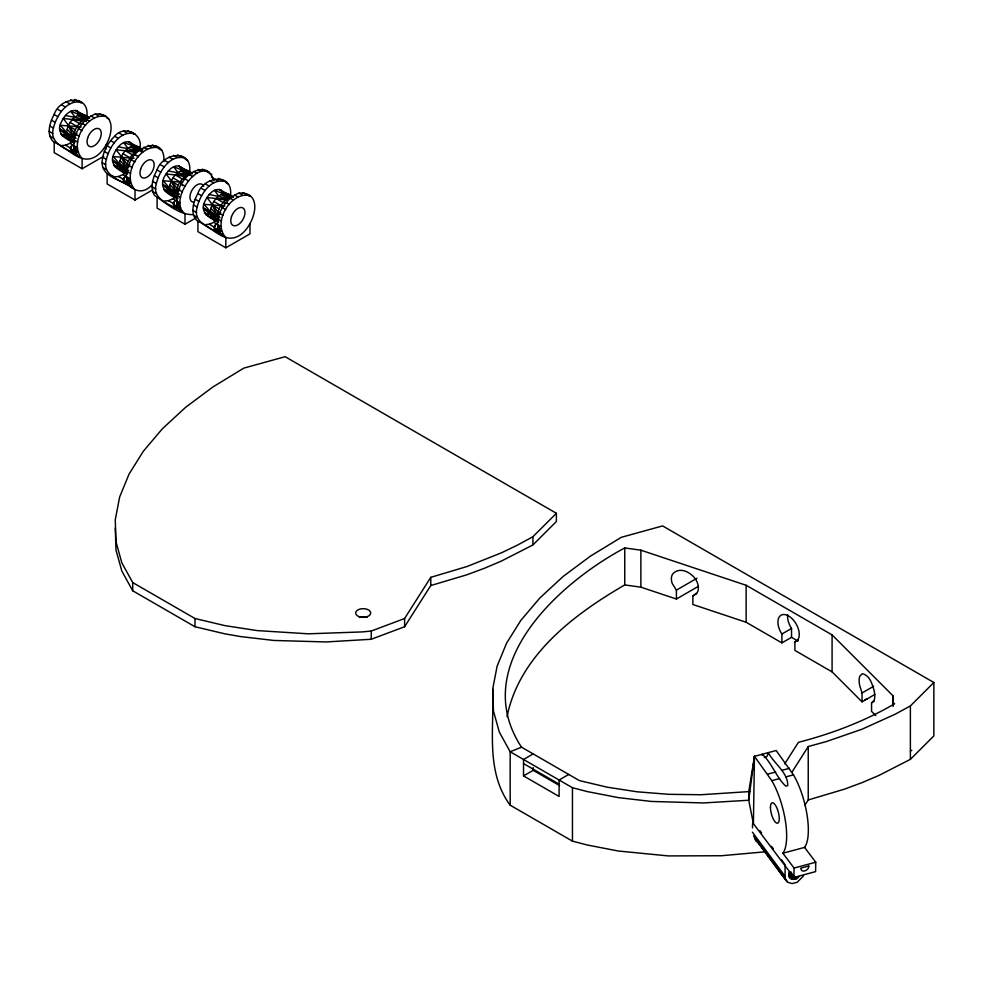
<?xml version="1.0" encoding="UTF-8"?>
<svg xmlns="http://www.w3.org/2000/svg" width="983" height="983" viewBox="0 0 983 983"><rect width="100%" height="100%" fill="white"/><g stroke="black" fill="none" stroke-linecap="round" stroke-linejoin="round"><path stroke-width="1.47" d="M753.396 823.631L754.465 756.345L776.152 750.52L793.478 774.837A45.611 15.372 75.1 0 1 804.573 847.395L815.743 862.226L815.595 871.626L793.908 877.463L753.396 823.631L748.727 800.248L748.727 792.028L754.465 756.345L771.79 780.662A45.611 15.372 75.1 0 1 782.886 853.232L794.055 868.05L793.908 877.463L791.082 872.056M752.486 827.932L752.585 823.693M803.48 875.964L797.262 882.23L792.052 883.594L787.592 882.206L785.085 878.421L785.061 864.635L781.46 859.781M163.891 161.679C165.697 133.885 132.164 146.811 128.994 165.685C119.41 181.019 137.325 200.544 151.529 185.357M78.837 156.629C65.947 143.272 80.422 119.508 95.29 114.053C122.371 112.369 109.555 150.055 94.184 157.292C79.488 164.874 67.139 146.713 54.2 142.375C45.648 135.519 49.703 122.642 54.126 114.507C60.233 96.162 90.977 93.68 86.639 117.751M77.153 154.687C66.586 148.998 48.572 143.665 53.438 128.06C56.387 115.687 67.311 98.398 82.031 102.625M103.719 156.285L82.117 168.757L82.117 158.484C68.319 144.022 86.836 112.001 106.225 116.596M131.747 187.913C122.678 179.582 102.306 178.07 102.072 162.637C102.441 152.586 107.454 143.088 114.704 136.244C124.091 124.263 144.39 134.364 139.549 149.047M130.063 185.984C119.496 180.282 101.482 174.962 106.361 159.344C109.31 146.971 120.233 129.695 134.954 133.921M152.832 189.768L135.027 200.053L135.027 189.78C121.241 175.306 139.746 143.285 159.135 147.892M192.668 214.638C178.328 214.749 166.004 202.867 154.38 195.322C149.785 187.298 152.979 177.518 157.022 169.973C162.785 152.635 192.435 148.47 189.67 171.865M182.666 211.664C172 204.992 151.21 200.421 156.334 183.526C159.283 171.153 170.206 153.864 184.927 158.091M196.453 217.624L185.001 224.222L185.001 213.95C166.274 200.495 203.923 150.104 213.852 180.725M222.551 235.662C209.662 222.318 224.136 198.541 239.016 193.098C266.098 191.402 253.282 229.088 237.911 236.325C223.215 243.919 210.866 225.746 197.927 221.408C189.363 214.552 193.418 201.675 197.853 193.54C203.616 176.203 233.266 172.05 230.501 195.433M222.183 234.482C211.566 228.302 192.152 223.35 197.165 207.094C200.114 194.72 211.038 177.431 225.758 181.671M249.989 223.583L249.989 233.856L225.832 247.802L225.832 237.53C212.045 223.055 230.55 191.034 249.94 195.629M209.121 172.062C189.486 160.622 166.569 197.116 181.732 212.095M754.465 756.345L748.727 800.248L703.545 802.951L651.311 801.44L618.295 797.606L587.183 791.561L572.45 787.727L510.177 751.774L499.315 732.077L493.454 711.016L492.716 688.948L497.103 666.228L506.54 643.238L520.879 620.347L539.876 597.947L563.21 576.407L590.5 556.095L621.305 537.32L662.603 525.917L933.85 682.509L933.85 735.923L910.381 759.355L878.851 775.476L861.993 782.64L844.52 789.128L808.235 799.965L804.942 805.138M762.157 755.239L762.292 754.244C772.11 763.3 776.165 777.234 785.786 786.154L787.702 785.638C788.231 772.54 773.621 763.312 768.325 752.622L767.084 756.369L764.295 757.549M74.683 142.719C65.468 139.647 55.122 132.472 61.474 121.806C64.141 116.031 70.579 107.872 77.718 111.312M89.355 118.021C75.789 104.223 56.105 136.44 73.848 142.498M70.715 150.989L71.513 146.037L73.123 145.115L70.002 143.309L65.578 145.201L61.45 145.619M87.401 120.258L77.682 115.33L87.278 118.464C78.099 121.339 71.39 132.828 74.696 142.105L67.716 138.075L73.737 137.485L59.779 129.424L66.869 135.629L73.737 137.485M127.606 174.003C118.39 170.931 108.032 163.768 114.384 153.102C117.063 147.315 123.502 139.168 130.641 142.596M141.11 148.642C127.606 136.76 109.531 168.179 126.758 173.782M123.625 182.273L124.436 177.333L126.033 176.399L122.924 174.605L118.488 176.498L114.372 176.915L111.89 175.478M128.675 170.551L126.647 168.781L120.639 169.371L126.77 170.956C125.91 161.74 132.545 149.92 142.596 149.76L128.638 141.699L133.221 145.73L142.596 149.76L130.592 146.627L137.571 150.657L125.382 150.792L116.166 149.76L128.982 166.717M177.579 198.185C165.144 194.585 157.772 185.517 166.139 173.942C168.953 168.941 177.382 162.048 182.088 168.511M192.25 173.487C178.07 159.393 158.398 193.528 177.898 198.627M173.61 206.455L174.409 201.503L176.018 200.581L172.897 198.775L168.474 200.667L164.345 201.085M178.967 190.899L166.139 173.942L175.355 174.974L187.544 174.827L180.577 170.796L190.174 173.942C180.995 176.805 174.286 188.294 177.591 197.571L170.612 193.54L176.633 192.951L178.66 194.72M218.41 221.753C209.195 218.681 198.836 211.517 205.189 200.851C207.868 195.064 214.306 186.917 221.445 190.346M233.069 197.067C218.89 182.973 199.217 217.096 218.73 222.207M214.429 230.022L215.24 225.082L216.838 224.149L213.729 222.342L209.293 224.247L205.177 224.665M219.787 214.466L206.971 197.509L216.186 198.541L228.375 198.406L221.396 194.376L231.005 197.509C221.826 200.385 215.117 211.861 218.41 221.138L211.443 217.12L217.452 216.518L204.464 213.09L212.918 218.84L217.317 219.75M507.031 716.742C519.245 655.612 573.802 614.51 624.746 584.922L640.867 587.17L676.415 599.016L698.225 586.421M75.2 152.426L70.518 149.232L70.174 148.273L71.513 146.037M128.122 183.723L123.428 180.528L123.084 179.557L124.436 177.333M178.095 207.892L173.401 204.697L173.069 203.739L174.409 201.503M218.926 231.46L214.233 228.277L213.889 227.306L215.24 225.082M789.718 871.663C785.466 878.286 795.591 882.501 799.056 876.381M404.603 626.736L404.603 618.516L430.775 577.34L467.06 566.503L501.391 552.851L517.549 545.074L532.909 536.73L556.39 513.298L285.144 356.706L243.833 368.109L213.041 386.884L185.75 407.195L162.404 428.735L143.42 451.136L129.08 474.027L119.643 497.017L115.257 519.737L115.994 541.805L121.843 562.866L132.717 582.563L132.717 590.783L194.99 626.736L225.009 633.863L240.835 636.615L273.839 640.449L326.086 641.96L371.255 639.257L404.603 626.736L430.775 585.549L430.775 577.34M784.717 763.877L798.405 742.325C831.962 733.699 864.659 721.227 894.641 703.779L893.215 702.956L892.859 695.669L832.085 634.895L746.134 585.278L640.867 550.185L624.746 547.949C558.111 583.411 468.154 665.835 521.506 747.178L579.356 780.576L607.261 787.199L637.082 791.794L668.501 794.313L701.149 794.731L750.176 791.524M791.88 772.294L808.235 746.552L826.568 741.501L861.993 729.226L895.021 714.285L910.381 705.941L933.85 682.509M75.605 148.654L74.081 147.769L75.003 149.502L74.389 150.35L77.694 152.193L73.799 145.496L77.055 147.462M128.515 179.938L126.991 179.066L127.913 180.798L127.311 181.646L130.604 183.489L126.721 176.793L129.977 178.759M178.501 204.12L176.977 203.235L177.898 204.968L177.284 205.816L180.589 207.659L176.694 200.974L179.95 202.928M219.32 227.687L217.796 226.815L218.718 228.535L218.115 229.395L221.408 231.238L217.526 224.542L220.782 226.508M430.775 585.549L467.06 574.723L484.521 568.235L501.391 561.072L532.909 544.951L556.39 521.518L556.39 513.298M70.002 143.309L73.32 140.876M122.924 174.605L126.242 172.172M172.897 198.775L175.109 197.153M213.729 222.342L217.046 219.922M910.381 751.135L911.819 750.25M676.415 599.016L676.415 590.132L696.947 578.274M798.036 641.088L791.536 637.328L781.89 642.894L746.134 622.251L692.88 604.508L692.88 595.968L696.8 593.695M533.167 753.912L523.521 759.478L523.521 775.906L559.106 796.451L559.106 780.023L568.752 774.457M523.521 775.906L533.167 770.34L559.524 785.564M781.89 642.894L781.89 634.023L791.536 628.444A15.101 8.712 60 0 1 787.678 614.731M874.87 694.453L862.054 701.85L832.085 671.88L794.891 650.402L794.891 641.862L798.503 639.773M862.054 701.85L862.054 692.966L873.654 686.269M875.828 715.624L871.565 711.36L871.565 702.82L874.108 701.358M692.88 595.968L697.279 592.454A14.622 10.346 45 0 0 697.512 583.103C694.379 573.9 680.076 564.992 672.507 574.244A14.622 10.346 45 0 0 672.274 583.607L676.415 590.132M871.565 702.82L874.108 700.375A14.622 5.972 71.6 0 0 874.243 691.086C872.4 684.586 869.894 675.272 862.337 673.699L859.806 676.132A14.622 5.972 71.6 0 0 859.67 685.421L862.054 692.966M521.506 747.178L510.177 751.774L510.177 805.188L572.45 841.141L587.183 844.975L618.295 851.02L668.415 855.923L721.485 855.738L766.298 851.708M132.717 582.563L194.99 618.516L225.009 625.643L257.128 630.595L308.379 633.814L362.137 631.922L371.255 631.037L404.603 618.516M864.696 699.736L867.08 698.95M781.694 770.402L789.533 768.276M771.79 780.662L779.531 778.585M785.712 776.926L793.478 774.837M782.886 853.232L804.573 847.395M794.055 868.05L815.743 862.226M767.846 774.1L775.661 772.024M86.381 121.671L84.661 119.361L72.459 119.508L63.244 118.464L76.072 135.433M74.229 133.319L76.957 133.516M127.151 164.616L129.867 164.8M177.124 188.785L179.852 188.982M217.943 212.365L220.671 212.549M81.159 126.967L60.27 125.271L66.709 132.631L76.035 138.284M134.069 158.263L113.192 156.555L119.631 163.928L126.61 167.958L121.364 157.133L128.343 161.163M182.727 182.285L163.166 180.737L169.604 188.097L178.931 193.749M224.874 206.012L203.997 204.304L210.436 211.677L219.75 217.317M65.48 115.478L84.661 119.361M81.982 121.093L72.459 119.508L79.439 123.539L83.518 124.214M118.402 146.762L137.571 150.657M134.904 152.377L125.382 150.792L132.361 154.822L136.44 155.498M168.376 170.944L187.544 174.827M184.878 176.559L175.355 174.974L182.334 179.004L185.05 179.459M209.207 194.511L228.375 198.406M225.709 200.127L216.186 198.541L223.166 202.572L227.245 203.248M66.869 135.629L60.737 134.044L71.194 140.704L68.908 138.689M67.716 138.075L73.848 139.66M119.791 166.926L112.701 160.721L126.647 168.781L113.659 165.341L124.116 172M176.633 192.951L163.633 189.51L174.089 196.17L171.804 194.155M170.612 193.54L176.743 195.126M211.443 217.12L217.575 218.693M77.682 115.33L88.335 118.12M180.577 170.796L191.23 173.586M221.396 194.376L232.062 197.165M88.335 117.899L70.702 111.3L75.003 117.063M133.221 145.73L123.612 142.596L127.925 148.347M130.592 146.627L140.2 149.76M191.23 173.364L173.598 166.778L177.898 172.529M232.062 196.932L214.417 190.346L218.73 196.096M74.253 149.244L75.003 149.502M127.176 180.528L127.913 180.798M177.149 204.71L177.898 204.968M217.98 228.277L218.718 228.535M79.193 113.045L89.392 118.292L82.695 114.446L88.507 117.8M132.115 144.329L137.62 146.627M183.465 169.088L192.287 173.758L185.59 169.912L191.402 173.266M224.296 192.656L233.118 197.337L226.422 193.479L232.234 196.833M62.212 135.777L64.214 136.674M115.134 167.073L117.137 167.97M165.107 191.243L167.11 192.14M205.939 214.822L207.941 215.719M759.515 843.488L755.792 840.883L754.428 836.902M84.698 115.343L75.716 110.415L80.299 114.446M228.425 194.376L219.442 189.449L224.026 193.479M152.046 186.819L155.769 188.933M192.877 210.387L196.588 212.512M49.15 131.353L52.873 133.467M102.072 162.637L105.783 164.763M177.665 154.872L181.376 157.022M185.173 159.172L187.655 160.61M202.314 169.101L205.57 170.981M211.849 174.569L205.865 170.182M218.484 178.439L222.207 180.589M226.004 182.752L228.474 184.177M243.145 192.668L246.401 194.548M211.382 177.087L213.557 178.341M173.536 155.289L177.247 157.44M198.185 169.518L201.441 171.398M214.355 178.857L218.079 181.007M239.016 193.098L242.273 194.978M74.769 99.406L78.48 101.544M99.418 113.635L102.674 115.515M106.778 117.849L108.953 119.103M158.607 148.519L161.863 150.399M127.679 130.69L131.403 132.84M152.34 144.931L155.597 146.811M70.641 99.824L74.364 101.974M95.29 114.053L98.546 115.933M169.113 157.182L172.824 159.332M193.762 171.411L197.018 173.303M209.932 180.749L213.655 182.899M234.581 194.99L237.849 196.87M123.551 131.108L127.274 133.258M148.212 145.349L151.468 147.229M66.217 101.716L69.928 103.866M90.866 115.945L94.122 117.825M119.127 133.012L122.85 135.15M143.776 147.241L147.045 149.121M164.677 160.426L168.4 162.564M189.338 174.655L192.594 176.535M205.508 183.993L209.232 186.143M230.157 198.222L233.426 200.102M61.794 104.948L65.505 107.098M86.443 119.189L89.699 121.069M114.704 136.244L118.427 138.394M139.353 150.473L142.621 152.353M160.561 164.788L164.284 166.926M185.209 179.017L188.478 180.897M201.392 188.355L205.103 190.505M226.041 202.584L229.297 204.464M57.665 109.31L61.388 111.46M82.314 123.551L85.582 125.431M110.588 140.606L114.298 142.756M135.236 154.835L138.492 156.715M173.119 177.96L180.098 181.99L182.703 185.676M213.95 201.54L220.929 205.57L222.662 208.027M157.022 169.973L160.745 172.111M181.683 184.202L184.939 186.082M197.853 193.54L201.576 195.691M222.502 207.769L225.771 209.649M70.223 122.494L77.202 126.524L78.935 128.982M178.316 185.332L171.349 181.302L176.584 192.127L170.145 184.767M219.148 208.9L212.168 204.882L217.415 215.707L210.976 208.335M123.145 153.79L130.125 157.821L131.857 160.278M54.126 114.507L57.85 116.645M78.787 128.736L82.044 130.616M107.049 145.791L110.772 147.942M131.697 160.02L134.966 161.912M75.433 129.867L68.454 125.836L73.688 136.662L67.249 129.301M154.319 175.625L158.042 177.776M178.967 189.866L182.224 191.746M195.15 199.205L198.861 201.343M219.799 213.434L223.055 215.314M51.423 120.159L55.146 122.31M76.072 134.401L79.328 136.281M178.955 194.29L162.674 184.89L169.764 191.095M219.787 217.87L203.506 208.47L210.595 214.675M104.345 151.456L108.056 153.606M128.994 165.685L132.25 167.565M152.623 181.376L156.334 183.526M177.272 195.605L180.528 197.497M193.442 204.943L197.165 207.094M218.091 219.184L221.359 221.064M49.728 125.91L53.438 128.06M74.376 140.139L77.632 142.019M102.637 157.206L106.361 159.344M127.286 171.435L130.555 173.315M120.639 169.371L127.618 173.401M168.474 200.667L173.205 203.407M209.293 224.247L214.036 226.975M65.578 145.201L70.309 147.942M118.488 176.498L123.231 179.225M185.001 224.222L157.096 208.113L157.096 197.841M225.832 247.802L197.927 231.681L197.927 221.408M82.117 168.757L54.2 152.648L54.2 142.375M135.027 200.053L107.122 183.932L107.122 173.659M523.521 763.582L559.106 784.127M193.504 215.117L197.178 217.304M152.672 191.55L156.358 193.737M49.777 136.084L53.463 138.271M102.699 167.368L106.373 169.555M203.456 207.646L210.473 212.5M162.625 184.079L169.654 188.92M112.652 159.897L119.668 164.751M59.73 128.601L66.758 133.455M183.194 169.912L178.611 165.881L187.593 170.809L189.068 172.541M247.593 194.585L249.412 196.268M222.035 179.52L223.854 181.191M181.204 155.953L183.022 157.624M155.879 146.012L157.698 147.683M131.231 131.771L133.958 134.278M102.969 114.716L104.788 116.387M78.308 100.487L81.036 102.994M120.172 160.585L126.61 167.958M794.51 876.209L796.304 878.642M759.847 830.598L761.653 833.031M771.557 846.4L773.363 848.833M789.337 871.97L794.743 879.257M788.673 873.395L793.183 879.466M789.042 875.607L791.733 879.257M788.71 876.209L790.504 878.63M752.388 832.159L784.803 875.927M753.568 835.869L785.085 878.421M756.074 839.654L787.592 882.206M754.526 838.008L786.044 880.559M510.177 805.188C485.184 771.458 494.351 727.838 492.716 688.948M132.717 590.783L121.843 571.086L115.994 550.025L115.257 527.957M910.381 705.941L910.381 759.355M893.215 702.956L893.215 705.917M892.859 695.669L892.859 706.027M832.085 634.895L832.085 671.88M808.235 746.552L808.235 799.965M791.536 628.444L791.536 637.328M746.134 585.278L746.134 622.251M640.867 550.185L640.867 587.17M624.746 547.949L624.746 584.922M572.45 787.727L572.45 841.141M533.167 767.6L533.167 770.34M532.909 536.73L532.909 544.951M371.255 631.037L371.255 639.257M194.99 618.516L194.99 626.736M106.262 144.538L106.262 148.937M781.89 634.023A15.101 8.712 60 0 1 778.339 618.897A15.101 8.712 60 0 1 787.432 615.358L790.209 617.029A15.101 8.712 60 0 1 798.958 631.344A15.101 8.712 60 0 1 794.891 641.862M359.397 617.459A7.545 4.362 0 0 1 366.942 617.459M71.513 150.817A10.063 5.812 0 0 1 75.2 148.691M124.436 182.113A10.063 5.812 0 0 1 126.033 180.909M174.409 206.295A10.063 5.812 0 0 1 176.006 205.091M203.739 186.365A10.063 5.812 -60 0 0 198.271 184.251L196.416 185.234A10.063 5.812 -60 0 0 190.591 193.332L190.038 195.703A10.063 5.812 -60 0 0 194.069 202.24M215.24 229.862A10.063 5.812 0 0 1 218.926 227.737M808.788 865.998C809.255 870.41 801.133 873.776 800.74 868.136L808.788 865.998M87.696 137.866L87.143 140.225A10.063 5.812 -60 0 0 92.943 146.381L94.798 145.398A10.063 5.812 -60 0 0 100.622 137.313L101.175 134.941A10.063 5.812 -60 0 0 95.376 128.785L93.52 129.768A10.063 5.812 -60 0 0 87.696 137.866M140.618 169.15L140.065 171.521A10.063 5.812 -60 0 0 145.865 177.677L147.72 176.694A10.063 5.812 -60 0 0 153.532 168.597L154.085 166.225A10.063 5.812 -60 0 0 148.298 160.082L146.43 161.065A10.063 5.812 -60 0 0 140.618 169.15M231.423 216.899L230.87 219.27A10.063 5.812 -60 0 0 236.67 225.426L238.525 224.443A10.063 5.812 -60 0 0 244.337 216.346L244.89 213.975A10.063 5.812 -60 0 0 239.102 207.831L237.235 208.814A10.063 5.812 -60 0 0 231.423 216.899M770.451 807.436A10.567 3.576 75 0 0 777.074 823.226A10.567 3.576 75 0 0 777.025 808.296A10.567 3.576 75 0 0 770.451 807.436M359.397 616.783A7.545 4.362 0 0 0 370.714 613.011A7.545 4.362 0 0 0 359.397 609.239A7.545 4.362 0 0 0 359.397 616.783"/></g></svg>
